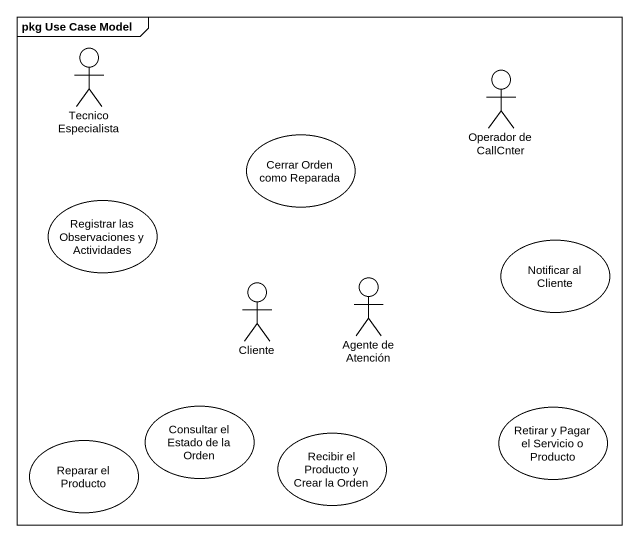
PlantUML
@startuml
mainframe pkg Use Case Model
actor "Tecnico Especialista" as Tecnico_Especialista
actor "Operador de CallCnter" as Operador_de_CallCnter
usecase "Cerrar Orden como Reparada" as Cerrar_Orden_como_Reparada
usecase "Registrar las Observaciones y Actividades" as Registrar_las_Observaciones
actor "Agente de Atención" as Agente_de_Atención
usecase "Notificar al Cliente" as Notificar_al_Cliente
actor Cliente
usecase "Consultar el Estado de la Orden" as Consultar_el_Estado_de_la
usecase "Retirar y Pagar el Servicio o Producto" as Retirar_y_Pagar_el_Servicio
usecase "Reparar el Producto" as Reparar_el_Producto
usecase "Recibir el Producto y Crear la Orden" as Recibir_el_Producto_y_Crear
@enduml
